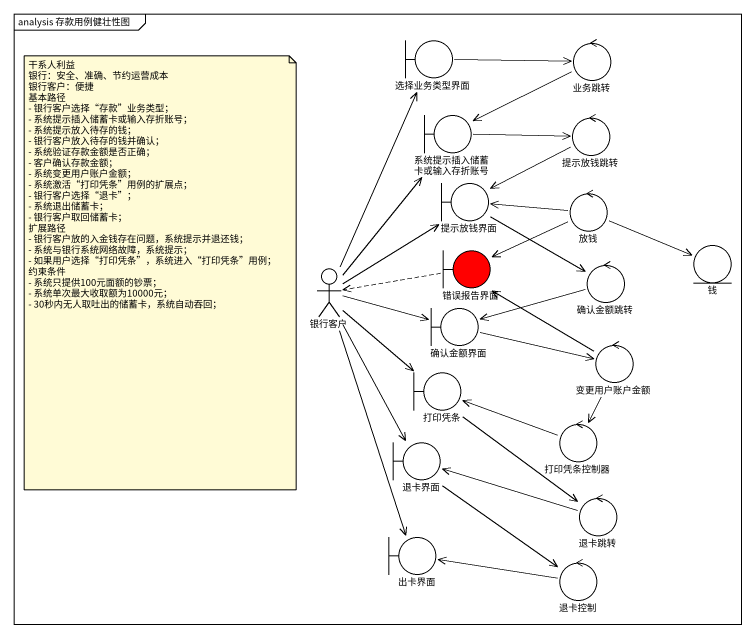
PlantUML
@startuml
mainframe analysis 存款用例健壮性图
boundary 选择业务类型界面
control 业务跳转
boundary 系统提示插入储蓄卡或输入存折账号
control 提示放钱跳转
boundary 提示放钱界面
control 放钱
entity 钱
actor 银行客户
boundary 错误报告界面 #FF0000
control 确认金额跳转
boundary 确认金额界面
control 变更用户账户金额
boundary 打印凭条
control 打印凭条控制器
boundary 退卡界面
control 退卡跳转
boundary 出卡界面
control 退卡控制
选择业务类型界面 -right-> 业务跳转
业务跳转 -left-> 系统提示插入储蓄卡或输入存折账号
系统提示插入储蓄卡或输入存折账号 -right-> 提示放钱跳转
提示放钱跳转 -left-> 提示放钱界面
提示放钱界面 --> 确认金额跳转
放钱 -left-> 提示放钱界面
放钱 -right-> 钱
放钱 -left-> 错误报告界面
银行客户 -up-> 选择业务类型界面
银行客户 -up-> 系统提示插入储蓄卡或输入存折账号
银行客户 -up-> 提示放钱界面
银行客户 -right-> 确认金额界面
银行客户 --> 打印凭条
银行客户 --> 退卡界面
银行客户 --> 出卡界面
错误报告界面 .left.> 银行客户
确认金额跳转 -left-> 确认金额界面
确认金额界面 -right-> 变更用户账户金额
变更用户账户金额 -up-> 错误报告界面
变更用户账户金额 --> 打印凭条控制器
打印凭条 --> 退卡跳转
打印凭条控制器 -left-> 打印凭条
退卡界面 --> 退卡控制
退卡跳转 -left-> 退卡界面
退卡控制 -left-> 出卡界面
note as N1
  干系人利益
  银行：安全、准确、节约运营成本
  银行客户：便捷
  基本路径
  - 银行客户选择“存款”业务类型；
  - 系统提示插入储蓄卡或输入存折账号；
  - 系统提示放入待存的钱；
  - 银行客户放入待存的钱并确认；
  - 系统验证存款金额是否正确；
  - 客户确认存款金额；
  - 系统变更用户账户金额；
  - 系统激活“打印凭条”用例的扩展点；
  - 银行客户选择“退卡”；
  - 系统退出储蓄卡；
  - 银行客户取回储蓄卡；
  扩展路径
  - 银行客户放的入金钱存在问题，系统提示并退还钱；
  - 系统与银行系统网络故障，系统提示；
  - 如果用户选择“打印凭条”，系统进入“打印凭条”用例；
  约束条件
  - 系统只提供100元面额的钞票；
  - 系统单次最大收取额为10000元；
  - 30秒内无人取吐出的储蓄卡，系统自动吞回；
end note
@enduml
